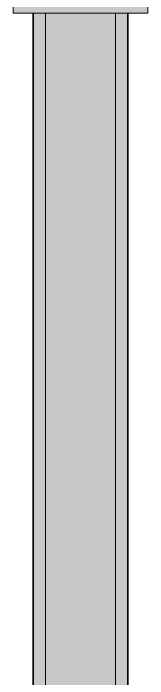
# Model space of a CAD drawing. Header units: inches. Extents: x 6 to 8416, y -388 to 6104.
# Drawn here: x 5489.17 to 5495.92, y 54.64 to 87.94 of the extents above; entities that cross this region are included whole.
import ezdxf

# ---------------------------------------------------------------- set-up
doc = ezdxf.new("R2010")
doc.units = ezdxf.units.IN
doc.header["$MEASUREMENT"] = 0
for name, color, linetype, lineweight in [('A-ROOM', 32, 'Continuous', 13), ('A-WALL', 113, 'Continuous', 25), ('A-WALL-PATT', 111, 'Continuous', 35), ('I-WALL', 2, 'Continuous', 25)]:
    doc.layers.add(name, color=color, linetype=linetype, lineweight=lineweight)

msp = doc.modelspace()

# ---------------------------------------------------------------- hatches: boundary and pattern name
at = {"layer": 'A-WALL-PATT', "lineweight": 25, "transparency": 33554560}
for points in [[(5489.16533733, 87.93577679), (5489.79033733, 87.93577679), (5489.79033733, 131.93577679), (5489.16533733, 131.93577679), (5489.16533733, 94.93056081)], [(5494.29033733, -23.18922321), (5494.91533733, -23.18922321), (5494.91533733, 87.93577679), (5494.29033733, 87.93577679), (5494.29033733, 16.20356081)]]:
    msp.add_hatch(color=10, dxfattribs=at).paths.add_polyline_path(points)
at = {"layer": 'A-WALL-PATT', "transparency": 33554560}
for points in [[(5495.91533733, 87.93577679), (5495.91533733, 131.93577679), (5495.29033733, 131.93577679), (5495.29033733, 87.93577679)], [(5490.16533733, -23.18922321), (5490.79033733, -23.18922321), (5490.79033733, 87.93577679), (5490.16533733, 87.93577679), (5490.16533733, 16.20356081)]]:
    msp.add_hatch(color=10, dxfattribs=at).paths.add_polyline_path(points)
at = {"layer": 'I-WALL', "transparency": 33554560}
for points in [[(5490.79033733, 87.93577679), (5495.29033733, 87.93577679), (5495.29033733, 132.56077679), (5489.79033733, 132.56077679), (5489.79033733, 87.93577679), (5490.16533733, 87.93577679)], [(5494.29033733, -23.18922321), (5494.29033733, 87.93577679), (5490.79033733, 87.93577679), (5490.79033733, -23.18922321)]]:
    msp.add_hatch(color=10, dxfattribs=at).paths.add_polyline_path(points)

# ---------------------------------------------------------------- linework, layer by layer
at = {"layer": 'A-ROOM', "lineweight": 9, "flags": 128}
msp.add_lwpolyline([(5489.16533733, 134.31077679), (5495.91533733, 134.31077679), (5495.91533733, 87.93577679), (5489.16533733, 87.93577679)], close=True, dxfattribs=at)
at = {"layer": 'A-WALL', "lineweight": 9}
for p, q in [((5490.79033733, 87.93577679), (5490.79033733, -23.18922321)), ((5494.91533733, 87.93577679), (5494.29033733, 87.93577679)), ((5494.29033733, 87.93577679), (5494.29033733, -23.18922321))]:
    msp.add_line(p, q, dxfattribs=at)
at = {"layer": 'I-WALL', "lineweight": 35}
for p, q in [((5490.16533733, 87.93577679), (5490.16533733, -23.18922321)), ((5494.91533733, -23.18922321), (5494.91533733, 87.93577679))]:
    msp.add_line(p, q, dxfattribs=at)

doc.saveas('drawing.dxf')
